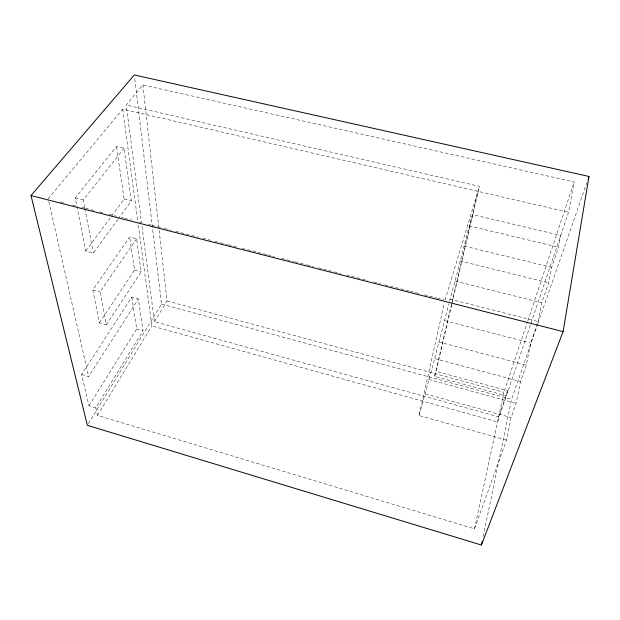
<?xml version="1.0" encoding="UTF-8"?>
<svg xmlns="http://www.w3.org/2000/svg" width="620" height="620" viewBox="0 0 620 620"><rect width="100%" height="100%" fill="white"/><g stroke="black" fill="none" stroke-linecap="round" stroke-linejoin="round"><path stroke-width="0.46" stroke-dasharray="3.1 2.33" d="M138.322 225.223L151.846 325.95L497.573 421.918L568.563 212.296L574.159 181.986L142.879 84.948L126.209 104.982L141.445 221.952M95.744 407.789L88.986 405.767L81.6 374.503L131.82 297.174L138.376 298.956L143.026 330.809L95.744 407.789L97.472 415.369L474.494 528.806L506.493 440.084L511.082 417.531L516.142 403.318L520.521 381.594L526.31 365.103L530.704 343.015L538.137 321.594L541.81 302.831L548.677 282.829L551.653 267.336L558.496 247.248L560.728 235.445L472.494 214.59C464.163 243.877 457.49 273.606 449.035 302.862M483.189 536.509L511.562 399.357L537.587 324.454M451.709 304.676L436.069 371.365L507.501 390.701L506.408 395.824L434.636 376.317L451.802 302.971M474.494 528.806L503.959 392.344L527.566 321.617M506.493 440.084L419.035 415.532L444.37 302.955M419.035 415.532C429.443 378.409 439.394 341.178 448.818 303.8M452.026 302.033L477.943 191.332M451.926 303.738L479.454 186.326L126.209 104.982M434.636 376.317L436.069 371.365M445.005 300.134L479.454 186.326M527.868 320.695L574.159 181.986M507.501 390.701L498.666 416.849L154.442 321.672L141.949 225.788M537.904 323.539L586.776 182.861M97.472 415.369L151.846 325.95M154.442 321.672L167.028 300.971L142.879 84.948M88.381 423.669L161.556 304.087L134.672 77.849M88.986 405.767L136.718 329.042L131.82 297.174M81.6 374.503L88.637 376.565L138.376 298.956M106.346 324.795L141.151 271.87L136.586 238.855L129.689 237.065L92.799 289.904L99.363 322.834L106.346 324.795L100.068 291.888L136.586 238.855M99.363 322.834L134.509 270.095L129.689 237.065M118.296 218.79L131.332 200.865L124.054 148.226L116.475 146.413L75.252 197.974L85.785 251.069L93.364 253.076L117.73 219.565M85.785 251.069L124.155 199.067L116.475 146.413M84.715 207.592L83.274 200.004L124.054 148.226M48.151 198.764L122.737 109.151L568.563 212.296M469.092 225.889L558.496 247.248M464.38 246.101L551.653 267.336M459.939 260.942L548.677 282.829M455.258 281.108L541.81 302.831M124.155 199.067L131.332 200.865M75.252 197.974L83.274 200.004M449.903 299.096L538.137 321.594M60.349 201.88L65.038 203.081M72.548 204.995L77.237 206.197M81.925 207.39L84.739 208.111M85.684 208.351L95.061 210.746M99.75 211.947L104.447 213.148M109.135 214.342L116.638 216.264M121.334 217.457L124.147 218.178M125.085 218.418L131.649 220.092M139.159 222.014L143.848 223.208M148.536 224.409L151.35 225.13M152.287 225.37L163.548 228.245M164.486 228.486L171.058 230.16M175.747 231.361L190.758 235.189M191.696 235.429L198.261 237.111M202.949 238.305L210.459 240.227M215.148 241.42L227.346 244.536M228.284 244.776L237.669 247.179M242.358 248.372L266.747 254.603M267.685 254.843L274.257 256.525M281.759 258.439L293.958 261.555M294.895 261.795L306.156 264.67M307.094 264.911L313.658 266.585M318.347 267.786L333.358 271.622M334.296 271.862L340.868 273.536M346.495 274.978L368.071 280.488M373.705 281.922L380.269 283.603M384.958 284.797L409.355 291.028M410.293 291.268L419.67 293.671M424.367 294.864L436.558 297.98M437.495 298.22L444.067 299.894M444.912 320.734L530.704 343.015M438.642 341.915L526.31 365.103M134.509 270.095L141.151 271.87M434.821 358.624L520.521 381.594M167.028 300.971L503.959 392.344M161.556 304.087L511.562 399.357M428.676 379.463L516.142 403.318M92.799 289.904L100.068 291.888M425.397 393.886L511.082 417.531M136.718 329.042L143.026 330.809M48.794 201.585L88.637 376.565M84.901 208.537L93.364 253.076M122.737 109.151L137.803 221.387"/><path stroke-width="0.93" d="M563.1 331.623L589 176.468L134.331 74.974L31 195.564L87.373 425.32L481.43 545.027L563.1 331.623L31 195.564M481.43 545.027L482.213 541.245M588.047 179.211L589 176.468"/></g></svg>
